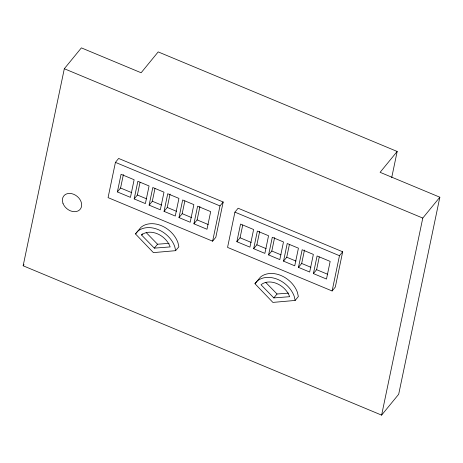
<?xml version="1.0" encoding="UTF-8"?>
<svg xmlns="http://www.w3.org/2000/svg" width="463" height="463" viewBox="0 0 463 463"><rect width="100%" height="100%" fill="white"/><g stroke="black" fill="none" stroke-linecap="round" stroke-linejoin="round"><path stroke-width="0.69" d="M397.173 151.465L380.106 172.323L439.85 197.215L398.684 394.268L381.616 415.126L23.15 265.785L64.316 68.732L81.384 47.874L141.128 72.766L158.196 51.902L397.173 151.465L391.715 177.595M115.432 162.363L108.064 197.626L212.621 241.182L215.822 237.27L223.189 202.007L118.638 158.45L115.432 162.363L219.989 205.919L223.189 202.007M117.376 191.919L121.063 174.291L134.131 179.737L130.444 197.365L117.376 191.919L120.577 188.007L123.378 174.609M134.177 198.922L137.864 181.288L149.063 185.958L145.382 203.587L134.177 198.922L137.384 195.01L140.034 182.312M149.115 205.144L152.802 187.515L164 192.18L160.32 209.808L149.115 205.144L152.321 201.231L154.972 188.534M164.052 211.365L167.733 193.737L178.938 198.401L175.257 216.036L164.052 211.365L167.253 207.453L170.054 194.055M178.99 217.587L182.671 199.958L193.875 204.623L190.189 222.257L178.99 217.587L182.191 213.674L184.841 200.983M193.922 223.814L197.608 206.18L210.677 211.626L206.996 229.254L193.922 223.814L197.128 219.896L199.929 206.498M212.621 241.182L219.989 205.919M234.92 212.141L227.559 247.404L332.11 290.967L335.31 287.048L342.678 251.785L238.127 208.228L234.92 212.141L339.477 255.698L342.678 251.785M236.865 241.703L240.552 224.069L253.62 229.515L249.933 247.144L236.865 241.703L240.066 237.785L242.722 225.093M253.672 248.7L257.353 231.072L268.557 235.736L264.871 253.371L253.672 248.7L256.872 244.788L259.674 231.39M268.604 254.922L272.29 237.293L283.489 241.958L279.808 259.593L268.604 254.922L271.81 251.01L274.605 237.612M283.541 261.149L287.222 243.515L298.427 248.18L294.746 265.814L283.541 261.149L286.742 257.231L289.398 244.539M298.479 267.371L302.16 249.736L313.364 254.407L309.678 272.036L298.479 267.371L301.679 263.453L304.48 250.055M313.416 273.592L317.097 255.958L330.165 261.404L326.484 279.039L313.416 273.592L316.617 269.68L319.267 256.982M332.11 290.967L339.477 255.698M381.616 415.126L422.783 218.073L439.85 197.215M23.15 265.785L24.047 264.686M135.462 233.919L141.012 227.264A23.792 18.051 39.3 0 1 177.948 242.653L178.863 246.756L175.662 250.668L153.403 252.624L135.462 233.919L137.812 231.182A23.792 18.051 39.3 0 1 174.742 246.565L175.662 250.668M141.522 234.984A18.451 13.994 39.3 0 1 170.164 246.918L154.341 248.133L141.522 234.984L142.436 233.867M154.341 248.133L157.542 244.221L169.047 243.335M254.951 283.703L260.501 277.048A23.792 18.051 39.3 0 1 297.437 292.431L298.351 296.534L295.151 300.446L272.892 302.408L254.951 283.703L257.301 280.96A23.792 18.051 39.3 0 1 294.231 296.343L295.151 300.446M273.83 297.917L289.653 296.696A18.451 13.994 39.3 0 0 261.01 284.768L273.83 297.917L277.03 293.999L288.536 293.114M64.316 68.732L422.783 218.073M120.577 188.007L131.689 192.637M137.384 195.01L146.609 198.853M152.321 201.231L161.546 205.074M167.253 207.453L176.478 211.296M182.191 213.674L191.416 217.517M197.128 219.896L208.234 224.526M240.066 237.785L251.177 242.415M256.872 244.788L266.098 248.631M271.81 251.01L281.035 254.853M286.742 257.231L295.967 261.074M301.679 263.453L310.905 267.301M316.617 269.68L327.723 274.304M265.693 282.372L277.03 293.999M146.204 232.588L157.542 244.221M62.956 203.245A10.585 8.033 39.3 0 0 79.387 210.092A10.585 8.033 39.3 0 0 73.756 194.304A10.585 8.033 39.3 0 0 62.956 203.245"/></g></svg>
